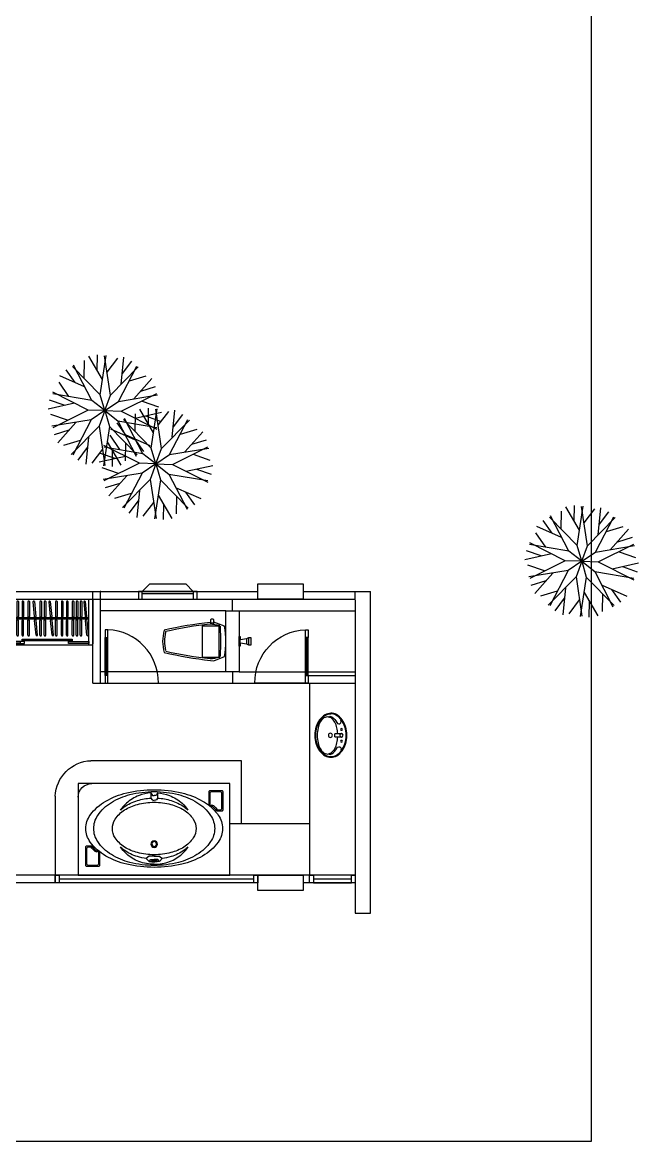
# Model space of a CAD drawing. Header units: inches. Extents: x 232 to 336, y -86 to 33.
# Drawn here: x 307.88 to 316.03, y -86.38 to -71.68 of the extents above; entities that cross this region are included whole.
import ezdxf

# ---------------------------------------------------------------- set-up
doc = ezdxf.new("R2010")
doc.units = ezdxf.units.IN
doc.header["$MEASUREMENT"] = 0
doc.linetypes.add('HIDDEN2', pattern=[0.1875, 0.125, -0.0625])
for name, color, linetype in [('CEILING', 6, 'HIDDEN2'), ('FUR', 9, 'Continuous'), ('HATCH', 251, 'Continuous'), ('line', 1, 'Continuous'), ('line2', 1, 'Continuous'), ('OPEN', 2, 'Continuous'), ('OPEN-3', 1, 'Continuous'), ('OPEN-5', 152, 'Continuous'), ('OPEN-GLASS', 71, 'Continuous'), ('OPEN-GLASS2', 23, 'Continuous'), ('OPEN-GLASS3', 129, 'Continuous'), ('WARE-IN', 1, 'Continuous'), ('WARE-OUT', 15, 'Continuous')]:
    doc.layers.add(name, color=color, linetype=linetype)

# ---------------------------------------------------------------- blocks, each defined once
blk = doc.blocks.new('W-WC1')
at = {"layer": 'WARE-IN'}
for points in [[(0.198, 0.312), (-0.198, 0.312, 0.414214), (-0.206, 0.304), (-0.206, 0.096, 0.414214), (-0.198, 0.088), (0.198, 0.088)], [(0.198, 0.312, -0.414214), (0.206, 0.304), (0.206, 0.096, -0.414214), (0.198, 0.088)], [(0.22, 0.158), (0.254, 0.159, 0.405938)]]:
    blk.add_lwpolyline(points, format="xyb", dxfattribs=at)
for points in [[(0.25, 0.204), (0.227, 0.204)], [(0.239, 0.158), (0.239, 0.204)]]:
    blk.add_lwpolyline(points, dxfattribs=at)
for centre, radius, start, end in [((5.003, -0.38), 5.263, 167.1587, 173.5818), ((0.156, -1.511), 2.324, 93.8089, 96.8628), ((-0.156, -1.511), 2.324, 83.1372, 86.1911), ((0.121, 0.788), 0.008, 12.8413, 83.1372), ((-5.003, -0.38), 5.263, 6.4182, 12.8413), ((1.597, 0.426), 1.837, 186.7999, 190.8072), ((-1.597, 0.426), 1.837, 349.1928, 353.2001), ((1.481, 41.869), 41.83, 267.6999, 267.9739), ((-1.481, 41.869), 41.83, 272.0261, 272.3001)]:
    blk.add_arc(centre, radius, start, end, dxfattribs=at)
at = {"layer": 'WARE-OUT'}
blk.add_lwpolyline([(0.283, 0.159), (0.291, 0.167), (0.291, 0.196), (0.283, 0.204), (0.25, 0.204, 0.029221), (0.146, 0.812, 0.049393), (0, 0.832, 0.049393), (-0.146, 0.812, 0.029221), (-0.25, 0.204), (-0.254, 0.159), (-0.199, 0.02, 0.100832), (0.199, 0.02), (0.254, 0.159)], format="xyb", close=True, dxfattribs=at)
blk = doc.blocks.new('W-SHW2')
at = {"layer": 'WARE-IN'}
for points in [[(0.05, 0.125), (-0.05, 0.125)], [(0.0375, 0.1), (-0.0375, 0.1)], [(0.025, 0.0125), (-0.025, 0.0125)]]:
    blk.add_lwpolyline(points, dxfattribs=at)
at = {"layer": 'WARE-OUT'}
blk.add_lwpolyline([(-0.05, 0.15), (0.05, 0.15), (0.05, 0.125), (0.0375, 0.1), (0.025, 0.0125), (0.0625, 0.0125), (0.0625, 0), (-0.0625, 0), (-0.0625, 0.0125), (-0.025, 0.0125), (-0.0375, 0.1), (-0.05, 0.125)], close=True, dxfattribs=at)
blk = doc.blocks.new('A$C13473ACC')
at = {"layer": 'FUR'}
blk.add_blockref('W-SHW2', (0.063, 0), dxfattribs=at)
blk = doc.blocks.new('A$Cf533fc2d')
at = {"layer": 'OPEN-3', "elevation": 0}
blk.add_lwpolyline([(0.035, 0), (0.701, 0)], dxfattribs=at)
at = {"layer": 'OPEN-3'}
blk.add_arc((0.007, 0.007, 0), 0.694, 359.4264, 87.7237, dxfattribs=at)
at = {"layer": 'OPEN-GLASS', "elevation": 0}
for points in [[(0, 0.6), (0.035, 0.6), (0.035, 0.7), (0, 0.7)], [(0, 0), (0.035, 0), (0.035, 0.1), (0, 0.1)]]:
    blk.add_lwpolyline(points, close=True, dxfattribs=at)
at = {"layer": 'OPEN-GLASS2'}
blk.add_line((0.018, 0.1, 0), (0.018, 0.6, 0), dxfattribs=at)
at = {"layer": 'OPEN-GLASS3'}
for p, q in [((0, 0.1, 0), (0, 0.6, 0)), ((0.035, 0.1, 0), (0.035, 0.6, 0))]:
    blk.add_line(p, q, dxfattribs=at)
blk = doc.blocks.new('A$C96146ff1')
at = {"layer": 'CEILING'}
blk.add_lwpolyline([(0, 0), (0.77, 0), (0.77, 0.1), (0, 0.1)], close=True, dxfattribs=at)
at = {"layer": 'OPEN'}
for points in [[(0, 0), (0.05, 0), (0.05, 0.1), (0, 0.1)], [(0.72, 0), (0.77, 0), (0.77, 0.1), (0.72, 0.1)]]:
    blk.add_lwpolyline(points, close=True, dxfattribs=at)
at = {"layer": 'OPEN-3'}
blk.add_lwpolyline([(0.05, 0.1), (0.15, 0.2), (0.62, 0.2), (0.72, 0.1), (0.05, 0.1)], dxfattribs=at)
at = {"layer": 'OPEN-5'}
for p, q in [((0.05, 0.075), (0.72, 0.075)), ((0.05, 0), (0.72, 0))]:
    blk.add_line(p, q, dxfattribs=at)
blk = doc.blocks.new('A$C6cfe3cbc')
at = {"layer": 'HATCH'}
blk.add_lwpolyline([(0, 1.204), (1.995, 1.204), (1.995, 0), (0, 0)], close=True, dxfattribs=at)
for points in [[(0.275, 0.915), (0.275, 1.098, 0.414214), (0.261, 1.112), (0.11, 1.112, 0.414214), (0.096, 1.098), (0.096, 0.853, 0.414214), (0.11, 0.839), (0.17, 0.839)], [(0.253, 0.896, 0.055705), (0.155, 0.789, 0.158914), (0.097, 0.612, 0.158914), (0.155, 0.434, 0.10643), (0.36, 0.251, 0.071461), (0.634, 0.143, 0.057797), (0.996, 0.102, 0.057797), (1.357, 0.143, 0.071461), (1.631, 0.251, 0.10643), (1.836, 0.434, 0.158914), (1.894, 0.612, 0.158914), (1.836, 0.789, 0.10643), (1.631, 0.972, 0.071461), (1.357, 1.08, 0.057797), (0.996, 1.122, 0.057797)], [(0.26, 0.903), (0.26, 1.08, 0.414214), (0.243, 1.097), (0.128, 1.097, 0.414214), (0.111, 1.08), (0.111, 0.871, 0.414214), (0.128, 0.854), (0.161, 0.854)], [(0.996, 1.122, 0.057797), (0.634, 1.08, 0.071461), (0.36, 0.972, 0.046685), (0.26, 0.903, 0.158914)], [(0.951, 1.079, 0.070322), (0.795, 1.044, 0.09446), (0.629, 0.943, 0.062467), (0.552, 0.854, 0.107834)], [(1.039, 1.079, -0.070322), (1.195, 1.044, -0.09446), (1.361, 0.943, -0.062467), (1.438, 0.854, -0.107834)], [(0.214, 0.908, 0.027361), (0.161, 0.854, 0.158914)], [(0.231, 0.903, 0.032968), (0.17, 0.839, 0.158914)], [(0.214, 0.908, -0.151836), (0.24, 0.917, -0.568936), (0.253, 0.896, 57.682717)], [(0.228, 0.9, -0.753756), (0.248, 0.892, 3.102543)], [(0.951, 1.011, 0.058074), (0.775, 0.98, 0.083657), (0.601, 0.895, 0.036818), (0.552, 0.854, 0.131444)], [(0.951, 1.011), (0.967, 0.987, 0.130397), (0.995, 0.982, 0.540364)], [(1.039, 1.011), (1.023, 0.987, -0.130397), (0.995, 0.982, -0.540364)], [(1.44, 0.854, 0.036818), (1.39, 0.895, 0.083657), (1.216, 0.98, 0.058521), (1.039, 1.011, 0.072471)], [(0.994, 0.143, -0.089807), (0.793, 0.179, -0.09446), (0.628, 0.28, -0.062467), (0.55, 0.37, -0.107834)], [(0.552, 0.37, 0.036818), (0.601, 0.328, 0.083657), (0.775, 0.243, 0.038403), (0.891, 0.218, 0.072471)], [(0.996, 0.143, 0.089807), (1.197, 0.179, 0.09446), (1.362, 0.28, 0.062467), (1.44, 0.37, 0.107834)], [(1.099, 0.218, 0.038791), (1.216, 0.243, 0.083657), (1.39, 0.328, 0.036818), (1.44, 0.37, 0.131444)], [(1.715, 0.308), (1.715, 0.126, 0.414214), (1.729, 0.112), (1.88, 0.112, 0.414214), (1.894, 0.126), (1.894, 0.371, 0.414214), (1.88, 0.385), (1.82, 0.385)], [(1.73, 0.321), (1.73, 0.144, 0.414214), (1.747, 0.127), (1.862, 0.127, 0.414214), (1.879, 0.144), (1.879, 0.353, 0.414214), (1.862, 0.37), (1.829, 0.37)], [(1.776, 0.315, -0.151836), (1.75, 0.307, -0.568936), (1.737, 0.327, 57.682717)], [(1.762, 0.324, -0.753756), (1.742, 0.331, 3.102543)], [(1.759, 0.321, 0.032968), (1.82, 0.385, 0.158914)], [(1.776, 0.315, 0.027361), (1.829, 0.37, 0.158914)], [(0.928, 0.181), (0.95, 0.207, 0.010678), (0.996, 0.204, 0.515433)], [(0.93, 0.181, 0.070325), (0.996, 0.172, 0.404663)], [(0.962, 0.189, 0.267309), (0.972, 0.182), (0.996, 0.182)], [(1.062, 0.181), (1.04, 0.207, -0.010678), (0.994, 0.204, -0.515433)], [(1.028, 0.189, -0.267309), (1.018, 0.182), (0.994, 0.182)], [(1.06, 0.181, -0.070325), (0.994, 0.172, -0.404663)]]:
    blk.add_lwpolyline(points, format="xyb", dxfattribs=at)
for points in [[(0.996, 1.097, 0.061998), (0.678, 1.057, 0.075244), (0.434, 0.955, 0.107044), (0.254, 0.783, 0.150153), (0.201, 0.612, 0.150153), (0.254, 0.44, 0.107044), (0.434, 0.269, 0.075244), (0.678, 0.166, 0.061998), (0.996, 0.127, 0.061998), (1.314, 0.166, 0.075244), (1.558, 0.269, 0.107044), (1.738, 0.44, 0.150153), (1.79, 0.612, 0.150153), (1.738, 0.783, 0.107044), (1.558, 0.955, 0.075244), (1.314, 1.057, 0.061998)], [(0.996, 0.957, 0.063585), (0.776, 0.929, 0.076612), (0.606, 0.856, 0.107144), (0.482, 0.734, 0.147047), (0.445, 0.612, 0.147047), (0.482, 0.489, 0.107144), (0.606, 0.368, 0.076612), (0.776, 0.295, 0.063585), (0.996, 0.267, 0.063585), (1.216, 0.295, 0.076612), (1.385, 0.368, 0.107144), (1.51, 0.489, 0.147047), (1.546, 0.612, 0.147047), (1.51, 0.734, 0.107144), (1.385, 0.856, 0.076612), (1.216, 0.929, 0.063585)]]:
    blk.add_lwpolyline(points, format="xyb", close=True, dxfattribs=at)
for points in [[(0.951, 1.079), (0.97, 1.044), (0.995, 1.044)], [(0.951, 1.079), (0.951, 1.011)], [(1.039, 1.079), (1.02, 1.044), (0.995, 1.044)], [(1.039, 1.079), (1.039, 1.011)], [(0.996, 0.249), (0.926, 0.249), (0.89, 0.217), (0.928, 0.181)], [(0.953, 0.176), (0.962, 0.189), (0.996, 0.189)], [(0.994, 0.249), (1.064, 0.249), (1.1, 0.217), (1.062, 0.181)], [(1.037, 0.176), (1.028, 0.189), (0.994, 0.189)]]:
    blk.add_lwpolyline(points, dxfattribs=at)
for centre, radius in [((0.995, 0.408), 0.0432), ((0.995, 0.409), 0.031)]:
    blk.add_circle(centre, radius, dxfattribs=at)
blk = doc.blocks.new('W-BAS1')
at = {"layer": 'WARE-IN'}
blk.add_lwpolyline([(0, 0.01, -0.073221), (-0.112, 0.026, -0.084204), (-0.199, 0.07, -0.106479), (-0.266, 0.144, -0.152752), (-0.28, 0.211, -0.130923), (-0.261, 0.283, -0.106479), (-0.199, 0.352, -0.084204), (-0.112, 0.396, -0.073221), (0, 0.412, -0.073221), (0.112, 0.396, -0.084204), (0.199, 0.352, -0.106479), (0.261, 0.283, -0.130253), (0.28, 0.211, -0.130253), (0.261, 0.139, -0.106479), (0.199, 0.07, -0.084204), (0.112, 0.026, -0.073221)], format="xyb", close=True, dxfattribs=at)
for points in [[(-0.022, 0.121, -0.04309), (-0.098, 0.131, -0.069921), (-0.172, 0.16, -0.106037), (-0.229, 0.208), (-0.244, 0.255), (-0.229, 0.302, -0.106037), (-0.172, 0.35, -0.069921), (-0.098, 0.379, -0.056158), (0.001, 0.39, -0.056158)], [(0.001, 0.39, -0.056158), (0.099, 0.379, -0.069921), (0.174, 0.35, -0.106037), (0.234, 0.299), (0.246, 0.255), (0.23, 0.208, -0.106037), (0.174, 0.16, -0.069921), (0.099, 0.131, -0.044222), (0.022, 0.121, -0.056158)], [(-0.241, 0.245, 0.461537), (-0.241, 0.2, 0.183567), (-0.167, 0.134, -1.108785), (-0.197, 0.082, -0.453461)], [(0.022, 0.072), (0.022, 0.153, 0.414214), (0.015, 0.16), (-0.015, 0.16, 0.414214), (-0.022, 0.153), (-0.022, 0.072)], [(0.242, 0.243, -0.440274), (0.241, 0.2, -0.183567), (0.167, 0.134, 1.108785), (0.197, 0.082, 0.453461)]]:
    blk.add_lwpolyline(points, format="xyb", dxfattribs=at)
for centre, radius in [((0, 0.217), 0.027), ((-0.078, 0.072), 0.012), ((0, 0.072), 0.0221), ((0.078, 0.072), 0.012)]:
    blk.add_circle(centre, radius, dxfattribs=at)
at = {"layer": 'WARE-OUT'}
blk.add_lwpolyline([(0, 0.001, -0.073221), (-0.114, 0.018, -0.084204), (-0.204, 0.063, -0.106479), (-0.273, 0.139, -0.1519), (-0.289, 0.211, -0.130253), (-0.269, 0.288, -0.106479), (-0.204, 0.36, -0.084204), (-0.114, 0.404, -0.073221), (0, 0.421, -0.073221), (0.114, 0.404, -0.084204), (0.204, 0.36, -0.106479), (0.269, 0.288, -0.130253), (0.289, 0.211, -0.130253), (0.269, 0.134, -0.106479), (0.204, 0.063, -0.084204), (0.114, 0.018, -0.073221)], format="xyb", close=True, dxfattribs=at)
blk = doc.blocks.new('A$Cd68aeb1d')
at = {"layer": 'FUR', "color": 41}
for p, q in [((0, 0.6), (0, 0)), ((0.05, 0.6), (0.05, 0)), ((0.906, 0.6), (2.106, 0.6)), ((2.056, 0), (2.056, 0.6)), ((2.106, 0), (2.106, 0.6)), ((2.106, 0.6), (2.106, 0.01)), ((0.119, 0.565), (0.119, 0.37)), ((0.139, 0.566), (0.139, 0.37)), ((0.168, 0.563), (0.186, 0.369)), ((0.187, 0.566), (0.206, 0.371)), ((0.257, 0.565), (0.257, 0.37)), ((0.277, 0.566), (0.277, 0.37)), ((0.325, 0.565), (0.325, 0.37)), ((0.345, 0.566), (0.345, 0.37)), ((0.402, 0.565), (0.402, 0.37)), ((0.422, 0.566), (0.422, 0.37)), ((0.466, 0.563), (0.485, 0.369)), ((0.486, 0.566), (0.505, 0.371)), ((0.558, 0.565), (0.558, 0.37)), ((0.578, 0.566), (0.578, 0.37)), ((0.617, 0.565), (0.617, 0.37)), ((0.637, 0.566), (0.637, 0.37)), ((0.676, 0.563), (0.695, 0.369)), ((0.696, 0.566), (0.715, 0.371)), ((0.766, 0.565), (0.766, 0.37)), ((0.785, 0.566), (0.785, 0.37)), ((0.841, 0.565), (0.841, 0.37)), ((0.86, 0.566), (0.86, 0.37)), ((0.971, 0.565), (0.971, 0.37)), ((0.991, 0.566), (0.991, 0.37)), ((1.02, 0.563), (1.039, 0.369)), ((1.039, 0.566), (1.058, 0.371)), ((1.109, 0.565), (1.109, 0.37)), ((1.129, 0.566), (1.129, 0.37)), ((1.177, 0.565), (1.177, 0.37)), ((1.197, 0.566), (1.197, 0.37)), ((1.254, 0.565), (1.254, 0.37)), ((1.274, 0.566), (1.274, 0.37)), ((1.319, 0.563), (1.337, 0.369)), ((1.338, 0.566), (1.357, 0.371)), ((1.411, 0.565), (1.411, 0.37)), ((1.43, 0.566), (1.43, 0.37)), ((1.469, 0.565), (1.469, 0.37)), ((1.489, 0.566), (1.489, 0.37)), ((1.528, 0.563), (1.547, 0.369)), ((1.548, 0.566), (1.567, 0.371)), ((1.618, 0.565), (1.618, 0.37)), ((1.638, 0.566), (1.638, 0.37)), ((1.693, 0.565), (1.693, 0.37)), ((1.713, 0.566), (1.713, 0.37)), ((1.76, 0.565), (1.76, 0.37)), ((1.78, 0.566), (1.78, 0.37)), ((1.836, 0.565), (1.836, 0.37)), ((1.856, 0.566), (1.856, 0.37)), ((1.889, 0.565), (1.889, 0.37)), ((1.909, 0.566), (1.909, 0.37)), ((1.942, 0.565), (1.942, 0.37)), ((1.962, 0.566), (1.962, 0.37)), ((1.987, 0.563), (2.006, 0.369)), ((2.006, 0.566), (2.025, 0.371)), ((2.056, 0.355), (0.05, 0.355)), ((2.056, 0.335), (0.05, 0.335)), ((0.119, 0.37), (0.129, 0.355)), ((0.119, 0.32), (0.129, 0.335)), ((0.119, 0.125), (0.119, 0.32)), ((0.139, 0.37), (0.129, 0.355)), ((0.129, 0.335), (0.129, 0.355)), ((0.139, 0.32), (0.129, 0.335)), ((0.139, 0.124), (0.139, 0.32)), ((0.186, 0.369), (0.198, 0.355)), ((0.191, 0.319), (0.2, 0.335)), ((0.21, 0.125), (0.191, 0.319)), ((0.206, 0.371), (0.198, 0.355)), ((0.2, 0.335), (0.198, 0.355)), ((0.211, 0.321), (0.2, 0.335)), ((0.23, 0.126), (0.211, 0.321)), ((0.257, 0.37), (0.267, 0.355)), ((0.257, 0.32), (0.267, 0.335)), ((0.257, 0.125), (0.257, 0.32)), ((0.277, 0.37), (0.267, 0.355)), ((0.267, 0.335), (0.267, 0.355)), ((0.277, 0.32), (0.267, 0.335)), ((0.277, 0.124), (0.277, 0.32)), ((0.325, 0.37), (0.335, 0.355)), ((0.325, 0.32), (0.335, 0.335)), ((0.325, 0.125), (0.325, 0.32)), ((0.345, 0.37), (0.335, 0.355)), ((0.335, 0.335), (0.335, 0.355)), ((0.345, 0.32), (0.335, 0.335)), ((0.345, 0.124), (0.345, 0.32)), ((0.402, 0.37), (0.412, 0.355)), ((0.402, 0.32), (0.412, 0.335)), ((0.402, 0.125), (0.402, 0.32)), ((0.422, 0.37), (0.412, 0.355)), ((0.412, 0.335), (0.412, 0.355)), ((0.422, 0.32), (0.412, 0.335)), ((0.422, 0.124), (0.422, 0.32)), ((0.485, 0.369), (0.497, 0.355)), ((0.49, 0.319), (0.498, 0.335)), ((0.509, 0.125), (0.49, 0.319)), ((0.505, 0.371), (0.497, 0.355)), ((0.498, 0.335), (0.497, 0.355)), ((0.51, 0.321), (0.498, 0.335)), ((0.529, 0.126), (0.51, 0.321)), ((0.558, 0.37), (0.568, 0.355)), ((0.558, 0.32), (0.568, 0.335)), ((0.558, 0.125), (0.558, 0.32)), ((0.578, 0.37), (0.568, 0.355)), ((0.568, 0.335), (0.568, 0.355)), ((0.578, 0.32), (0.568, 0.335)), ((0.578, 0.124), (0.578, 0.32)), ((0.617, 0.37), (0.627, 0.355)), ((0.617, 0.32), (0.627, 0.335)), ((0.617, 0.125), (0.617, 0.32)), ((0.637, 0.37), (0.627, 0.355)), ((0.627, 0.335), (0.627, 0.355)), ((0.637, 0.32), (0.627, 0.335)), ((0.637, 0.124), (0.637, 0.32)), ((0.695, 0.369), (0.706, 0.355)), ((0.7, 0.319), (0.708, 0.335)), ((0.719, 0.125), (0.7, 0.319)), ((0.715, 0.371), (0.706, 0.355)), ((0.708, 0.335), (0.706, 0.355)), ((0.72, 0.321), (0.708, 0.335)), ((0.738, 0.126), (0.72, 0.321)), ((0.766, 0.37), (0.775, 0.355)), ((0.766, 0.32), (0.775, 0.335)), ((0.766, 0.125), (0.766, 0.32)), ((0.785, 0.37), (0.775, 0.355)), ((0.775, 0.335), (0.775, 0.355)), ((0.785, 0.32), (0.775, 0.335)), ((0.785, 0.124), (0.785, 0.32)), ((0.841, 0.37), (0.851, 0.355)), ((0.841, 0.32), (0.851, 0.335)), ((0.841, 0.125), (0.841, 0.32)), ((0.86, 0.37), (0.851, 0.355)), ((0.851, 0.335), (0.851, 0.355)), ((0.86, 0.32), (0.851, 0.335)), ((0.86, 0.124), (0.86, 0.32)), ((0.971, 0.37), (0.981, 0.355)), ((0.971, 0.32), (0.981, 0.335)), ((0.971, 0.125), (0.971, 0.32)), ((0.991, 0.37), (0.981, 0.355)), ((0.981, 0.335), (0.981, 0.355)), ((0.991, 0.32), (0.981, 0.335)), ((0.991, 0.124), (0.991, 0.32)), ((1.039, 0.369), (1.05, 0.355)), ((1.043, 0.319), (1.052, 0.335)), ((1.062, 0.125), (1.043, 0.319)), ((1.058, 0.371), (1.05, 0.355)), ((1.052, 0.335), (1.05, 0.355)), ((1.063, 0.321), (1.052, 0.335)), ((1.082, 0.126), (1.063, 0.321)), ((1.109, 0.37), (1.119, 0.355)), ((1.109, 0.32), (1.119, 0.335)), ((1.109, 0.125), (1.109, 0.32)), ((1.129, 0.37), (1.119, 0.355)), ((1.119, 0.335), (1.119, 0.355)), ((1.129, 0.32), (1.119, 0.335)), ((1.129, 0.124), (1.129, 0.32)), ((1.177, 0.37), (1.187, 0.355)), ((1.177, 0.32), (1.187, 0.335)), ((1.177, 0.125), (1.177, 0.32)), ((1.197, 0.37), (1.187, 0.355)), ((1.187, 0.335), (1.187, 0.355)), ((1.197, 0.32), (1.187, 0.335)), ((1.197, 0.124), (1.197, 0.32)), ((1.254, 0.37), (1.264, 0.355)), ((1.254, 0.32), (1.264, 0.335)), ((1.254, 0.125), (1.254, 0.32)), ((1.274, 0.37), (1.264, 0.355)), ((1.264, 0.335), (1.264, 0.355)), ((1.274, 0.32), (1.264, 0.335)), ((1.274, 0.124), (1.274, 0.32)), ((1.337, 0.369), (1.349, 0.355)), ((1.342, 0.319), (1.351, 0.335)), ((1.361, 0.125), (1.342, 0.319)), ((1.357, 0.371), (1.349, 0.355)), ((1.351, 0.335), (1.349, 0.355)), ((1.362, 0.321), (1.351, 0.335)), ((1.381, 0.126), (1.362, 0.321)), ((1.411, 0.37), (1.421, 0.355)), ((1.411, 0.32), (1.421, 0.335)), ((1.411, 0.125), (1.411, 0.32)), ((1.43, 0.37), (1.421, 0.355)), ((1.421, 0.335), (1.421, 0.355)), ((1.43, 0.32), (1.421, 0.335)), ((1.43, 0.124), (1.43, 0.32)), ((1.469, 0.37), (1.479, 0.355)), ((1.469, 0.32), (1.479, 0.335)), ((1.469, 0.125), (1.469, 0.32)), ((1.489, 0.37), (1.479, 0.355)), ((1.479, 0.335), (1.479, 0.355)), ((1.489, 0.32), (1.479, 0.335)), ((1.489, 0.124), (1.489, 0.32)), ((1.547, 0.369), (1.559, 0.355)), ((1.552, 0.319), (1.56, 0.335)), ((1.571, 0.125), (1.552, 0.319)), ((1.567, 0.371), (1.559, 0.355)), ((1.56, 0.335), (1.559, 0.355)), ((1.572, 0.321), (1.56, 0.335)), ((1.591, 0.126), (1.572, 0.321)), ((1.618, 0.37), (1.628, 0.355)), ((1.618, 0.32), (1.628, 0.335)), ((1.618, 0.125), (1.618, 0.32)), ((1.638, 0.37), (1.628, 0.355)), ((1.628, 0.335), (1.628, 0.355)), ((1.638, 0.32), (1.628, 0.335)), ((1.638, 0.124), (1.638, 0.32)), ((1.693, 0.37), (1.703, 0.355)), ((1.693, 0.32), (1.703, 0.335)), ((1.693, 0.125), (1.693, 0.32)), ((1.713, 0.37), (1.703, 0.355)), ((1.703, 0.335), (1.703, 0.355)), ((1.713, 0.32), (1.703, 0.335)), ((1.713, 0.124), (1.713, 0.32)), ((1.76, 0.37), (1.77, 0.355)), ((1.76, 0.32), (1.77, 0.335)), ((1.76, 0.125), (1.76, 0.32)), ((1.78, 0.37), (1.77, 0.355)), ((1.77, 0.335), (1.77, 0.355)), ((1.78, 0.32), (1.77, 0.335)), ((1.78, 0.124), (1.78, 0.32)), ((1.836, 0.37), (1.846, 0.355)), ((1.836, 0.32), (1.846, 0.335)), ((1.836, 0.125), (1.836, 0.32)), ((1.856, 0.37), (1.846, 0.355)), ((1.846, 0.335), (1.846, 0.355)), ((1.856, 0.32), (1.846, 0.335)), ((1.856, 0.124), (1.856, 0.32)), ((1.889, 0.37), (1.899, 0.355)), ((1.889, 0.32), (1.899, 0.335)), ((1.889, 0.125), (1.889, 0.32)), ((1.909, 0.37), (1.899, 0.355)), ((1.899, 0.335), (1.899, 0.355)), ((1.909, 0.32), (1.899, 0.335)), ((1.909, 0.124), (1.909, 0.32)), ((1.942, 0.37), (1.952, 0.355)), ((1.942, 0.32), (1.952, 0.335)), ((1.942, 0.125), (1.942, 0.32)), ((1.962, 0.37), (1.952, 0.355)), ((1.952, 0.335), (1.952, 0.355)), ((1.962, 0.32), (1.952, 0.335)), ((1.962, 0.124), (1.962, 0.32)), ((2.006, 0.369), (2.017, 0.355)), ((2.01, 0.319), (2.019, 0.335)), ((2.029, 0.125), (2.01, 0.319)), ((2.025, 0.371), (2.017, 0.355)), ((2.019, 0.335), (2.017, 0.355)), ((2.03, 0.321), (2.019, 0.335)), ((2.05, 0.125), (2.031, 0.319)), ((0, 0), (0.05, 0)), ((0.304, 0.043), (0.05, 0.043)), ((0.05, 0.018), (0.304, 0.018)), ((0.05, 0), (1.151, 0)), ((0.271, 0.05), (0.271, 0.075)), ((0.271, 0.075), (0.931, 0.075)), ((0.931, 0.05), (0.271, 0.05)), ((0.304, 0.018), (0.304, 0.043)), ((0.884, 0.018), (0.884, 0.043)), ((0.884, 0.043), (1.151, 0.043)), ((1.151, 0.018), (0.884, 0.018)), ((0.931, 0.075), (0.931, 0.05)), ((1.209, 0.043), (0.956, 0.043)), ((0.956, 0.018), (1.209, 0.018)), ((0.956, 0), (2.056, 0)), ((1.151, 0.043), (1.151, 0.018)), ((1.176, 0.05), (1.176, 0.075)), ((1.176, 0.075), (1.836, 0.075)), ((1.836, 0.05), (1.176, 0.05)), ((1.209, 0.018), (1.209, 0.043)), ((1.789, 0.018), (1.789, 0.043)), ((1.789, 0.043), (2.056, 0.043)), ((2.056, 0.018), (1.789, 0.018)), ((1.836, 0.075), (1.836, 0.05)), ((2.056, 0.043), (2.056, 0.018)), ((2.056, 0), (2.106, 0))]:
    blk.add_line(p, q, dxfattribs=at)
for centre, radius, start, end in [((0.129, 0.564), 0.01, 12.2154, 173.5094), ((0.178, 0.563), 0.00959, 15.4497, 181.1937), ((0.267, 0.564), 0.01, 12.2154, 173.5094), ((0.335, 0.564), 0.01, 12.2154, 173.5094), ((0.412, 0.564), 0.01, 12.2154, 173.5094), ((0.477, 0.563), 0.00959, 15.4497, 181.1937), ((0.568, 0.564), 0.01, 12.2154, 173.5094), ((0.627, 0.564), 0.01, 12.2154, 173.5094), ((0.686, 0.563), 0.01, 17.7934, 179.0875), ((0.775, 0.564), 0.01, 12.2154, 173.5094), ((0.851, 0.564), 0.01, 12.2154, 173.5094), ((0.981, 0.564), 0.01, 12.2154, 173.5094), ((1.03, 0.563), 0.00959, 15.4497, 181.1937), ((1.119, 0.564), 0.01, 12.2154, 173.5094), ((1.187, 0.564), 0.01, 12.2154, 173.5094), ((1.264, 0.564), 0.01, 12.2154, 173.5094), ((1.329, 0.563), 0.00959, 15.4497, 181.1937), ((1.421, 0.564), 0.01, 12.2154, 173.5094), ((1.479, 0.564), 0.01, 12.2154, 173.5094), ((1.538, 0.563), 0.01, 17.7934, 179.0875), ((1.628, 0.564), 0.01, 12.2154, 173.5094), ((1.703, 0.564), 0.01, 12.2154, 173.5094), ((1.77, 0.564), 0.01, 12.2154, 173.5094), ((1.846, 0.564), 0.01, 12.2154, 173.5094), ((1.899, 0.564), 0.01, 12.2154, 173.5094), ((1.952, 0.564), 0.01, 12.2154, 173.5094), ((1.997, 0.563), 0.01, 17.7934, 179.0875), ((0.129, 0.126), 0.01, 186.4906, 347.7846), ((0.22, 0.127), 0.01, 192.0442, 353.3383), ((0.267, 0.126), 0.01, 186.4906, 347.7846), ((0.335, 0.126), 0.01, 186.4906, 347.7846), ((0.412, 0.126), 0.01, 186.4906, 347.7846), ((0.519, 0.127), 0.01, 192.0442, 353.3383), ((0.568, 0.126), 0.01, 186.4906, 347.7846), ((0.627, 0.126), 0.01, 186.4906, 347.7846), ((0.729, 0.127), 0.01, 192.0442, 353.3383), ((0.775, 0.126), 0.01, 186.4906, 347.7846), ((0.851, 0.126), 0.01, 186.4906, 347.7846), ((0.981, 0.126), 0.01, 186.4906, 347.7846), ((1.072, 0.127), 0.01, 192.0442, 353.3383), ((1.119, 0.126), 0.01, 186.4906, 347.7846), ((1.187, 0.126), 0.01, 186.4906, 347.7846), ((1.264, 0.126), 0.01, 186.4906, 347.7846), ((1.371, 0.127), 0.01, 192.0442, 353.3383), ((1.421, 0.126), 0.01, 186.4906, 347.7846), ((1.479, 0.126), 0.01, 186.4906, 347.7846), ((1.581, 0.127), 0.01, 192.0442, 353.3383), ((1.628, 0.126), 0.01, 186.4906, 347.7846), ((1.703, 0.126), 0.01, 186.4906, 347.7846), ((1.77, 0.126), 0.01, 186.4906, 347.7846), ((1.846, 0.126), 0.01, 186.4906, 347.7846), ((1.899, 0.126), 0.01, 186.4906, 347.7846), ((1.952, 0.126), 0.01, 186.4906, 347.7846), ((2.039, 0.127), 0.01, 192.0442, 353.3383)]:
    blk.add_arc(centre, radius, start, end, dxfattribs=at)
blk = doc.blocks.new('A$Cb22fbed4')
at = {"layer": 'HATCH', "color": 106, "elevation": 16.481}
for points in [[(0.2542, 0.6499), (0.2469, 0.7813)], [(0.3928, 0.6499), (0.2761, 0.8178)], [(0.349, 0.7156), (0.3417, 0.8324)], [(0.4293, 0.4162), (0.3855, 0.533), (0.4074, 0.8324)], [(0.4625, 0.5364), (0.3955, 0.8289)], [(0.425, 0.7081), (0.4963, 0.8188)], [(0.4293, 0.4162), (0.4625, 0.5364), (0.6562, 0.7658)], [(0.5269, 0.4939), (0.6445, 0.7699)], [(0.5371, 0.6267), (0.5414, 0.8312)], [(0.5403, 0.7056), (0.6031, 0.8044)], [(0.1884, 0.6112), (0.1138, 0.7015)], [(0.3855, 0.533), (0.1594, 0.7302)], [(0.4293, 0.4162), (0.3252, 0.485), (0.1669, 0.7401)], [(0.5974, 0.6549), (0.7201, 0.7025)], [(0.6402, 0.5231), (0.7639, 0.686)], [(0.1503, 0.5023), (0.0671, 0.6044)], [(0.2624, 0.5838), (0.0693, 0.6511)], [(0.6892, 0.585), (0.7981, 0.6281)], [(0.3252, 0.485), (0.0264, 0.5116)], [(0.4293, 0.4162), (0.3046, 0.4107), (0.0267, 0.524)], [(0.4293, 0.4162), (0.5269, 0.4939), (0.8184, 0.5656)], [(0.5539, 0.4217), (0.8113, 0.5759)], [(0.7056, 0.5105), (0.8329, 0.4768)], [(0.1958, 0.4537), (0, 0.3946)], [(0.1198, 0.4324), (0.0064, 0.4616)], [(0.6628, 0.3787), (0.8586, 0.4378)], [(0.153, 0.3219), (0.0257, 0.3556)], [(0.4293, 0.4162), (0.3317, 0.3385), (0.0402, 0.2668)], [(0.3046, 0.4107), (0.0473, 0.2565)], [(0.4293, 0.4162), (0.396, 0.296), (0.2024, 0.0666)], [(0.3317, 0.3385), (0.2141, 0.0625)], [(0.4293, 0.4162), (0.5539, 0.4217), (0.8319, 0.3084)], [(0.4293, 0.4162), (0.5334, 0.3474), (0.6916, 0.0924)], [(0.4293, 0.4162), (0.4731, 0.2994), (0.4512, 0)], [(0.5334, 0.3474), (0.8322, 0.3208)], [(0.7388, 0.4), (0.8522, 0.3708)], [(0.2183, 0.3093), (0.0947, 0.1464)], [(0.396, 0.296), (0.4631, 0.0035)], [(0.4731, 0.2994), (0.6992, 0.1022)], [(0.1694, 0.2474), (0.0605, 0.2043)], [(0.2612, 0.1775), (0.1384, 0.1299)], [(0.3215, 0.2057), (0.3172, 0.0013)], [(0.4658, 0.1825), (0.5825, 0.0146)], [(0.5961, 0.2486), (0.7893, 0.1814)], [(0.6044, 0.1825), (0.6117, 0.0511)], [(0.6702, 0.2212), (0.7447, 0.1309)], [(0.3182, 0.1268), (0.2555, 0.028)], [(0.4336, 0.1243), (0.3622, 0.0136)], [(0.5095, 0.1168), (0.5168, 0)]]:
    blk.add_lwpolyline(points, dxfattribs=at)

msp = doc.modelspace()

# ---------------------------------------------------------------- linework, layer by layer
at = {"color": 3}
for points in [[(312.253, -79.251), (312.253, -79.151)], [(310.642, -79.408), (310.642, -79.251)], [(312.253, -79.26), (312.253, -80.354)], [(310.642, -80.205), (310.642, -80.354)]]:
    msp.add_lwpolyline(points, dxfattribs=at)
for points in [[(310.554, -79.408), (308.905, -79.408)], [(310.729, -79.408), (312.253, -79.408)], [(310.554, -80.205), (308.905, -80.205)], [(310.729, -80.205), (312.253, -80.205)]]:
    msp.add_lwpolyline(points)
msp.add_lwpolyline([(310.554, -79.408), (310.729, -79.408), (310.729, -80.205), (310.554, -80.205)], close=True)
at = {"layer": 'line', "color": 3}
for points in [[(308.805, -80.354), (308.805, -79.151)], [(308.905, -80.354), (308.905, -79.151)], [(311.6, -80.254), (312.253, -80.254)], [(308.805, -80.354), (312.253, -80.354)], [(310.757, -81.374), (308.78, -81.374)], [(308.611, -81.853), (308.611, -82.877), (310.607, -82.877), (310.607, -81.674), (308.791, -81.674)], [(308.311, -81.842), (308.311, -82.877)]]:
    msp.add_lwpolyline(points, dxfattribs=at)
msp.add_point((308.905, -79.151), dxfattribs=at)
at = {"layer": 'line2', "color": 3}
for points in [[(299.453, -63.147), (315.353, -63.147), (315.353, -86.377), (299.453, -86.377)], [(310.971, -79.051), (311.571, -79.051), (311.571, -79.251), (310.971, -79.251)], [(308.311, -82.877), (308.361, -82.877), (308.361, -82.977), (308.311, -82.977)], [(310.921, -82.877), (310.971, -82.877), (310.971, -82.977), (310.921, -82.977)], [(310.971, -82.877), (311.571, -82.877), (311.571, -83.077), (310.971, -83.077)], [(311.653, -82.877), (311.703, -82.877), (311.703, -82.977), (311.653, -82.977)], [(312.203, -82.977), (312.203, -82.877), (311.703, -82.877), (311.703, -82.977)], [(312.203, -82.877), (312.253, -82.877), (312.253, -82.977), (312.203, -82.977)]]:
    msp.add_lwpolyline(points, close=True, dxfattribs=at)
for points in [[(306.698, -79.151), (310.971, -79.151)], [(311.571, -79.151), (312.353, -79.151)], [(312.353, -83.377), (312.453, -83.377), (312.453, -79.151)], [(312.353, -79.151), (312.453, -79.151)], [(306.698, -79.251), (312.253, -79.251)], [(312.253, -79.451), (312.253, -82.877), (306.298, -82.877)], [(311.653, -80.354), (311.653, -82.877)], [(310.607, -82.197), (310.757, -82.197), (310.757, -81.374)], [(310.757, -82.197), (311.653, -82.197)], [(308.311, -82.877), (308.311, -82.977)], [(310.971, -82.977), (310.971, -82.877)], [(312.253, -82.877), (312.253, -83.377), (312.353, -83.377)], [(310.971, -82.977), (306.898, -82.977)], [(308.361, -82.927), (310.921, -82.927)], [(312.253, -82.977), (311.571, -82.977)], [(311.703, -82.927), (312.203, -82.927)]]:
    msp.add_lwpolyline(points, dxfattribs=at)
for points in [[(308.311, -81.842, -0.391367), (308.78, -81.374, -0.391973)], [(308.611, -81.853, -0.391973), (308.791, -81.674, -3.807999)]]:
    msp.add_lwpolyline(points, format="xyb", dxfattribs=at)

# ---------------------------------------------------------------- block references
at = {"rotation": 270}
msp.add_blockref('A$C13473ACC', (310.729, -79.744), dxfattribs=at)
at = {"layer": 'FUR', "rotation": 90.00000000000001}
msp.add_blockref('W-WC1', (310.554, -79.807), dxfattribs=at)
at = {"layer": 'FUR', "xscale": -1, "rotation": 90}
msp.add_blockref('W-BAS1', (312.144, -81.041), dxfattribs=at)
at = {"layer": 'line', "color": 3, "xscale": 1.737345794992221, "yscale": 1.737345794992221, "zscale": 1.737345794992221, "rotation": 355.5125417259276}
for p in [(308.162, -77.439, -28.633), (308.833, -78.138, -28.633), (314.43, -79.418, -28.633)]:
    msp.add_blockref('A$Cb22fbed4', p, dxfattribs=at)
at = {"layer": 'line', "color": 3}
for name, p in [('A$C96146ff1', (309.405, -79.251)), ('A$Cf533fc2d', (308.966, -80.354, 0))]:
    msp.add_blockref(name, p, dxfattribs=at)
at = {"layer": 'line', "color": 3, "xscale": -1}
for name, p in [('A$Cf533fc2d', (311.635, -80.354, 0)), ('A$C6cfe3cbc', (310.607, -82.877))]:
    msp.add_blockref(name, p, dxfattribs=at)
at = {"layer": 'line2', "color": 3}
msp.add_blockref('A$Cd68aeb1d', (306.698, -79.851), dxfattribs=at)

doc.saveas('drawing.dxf')
